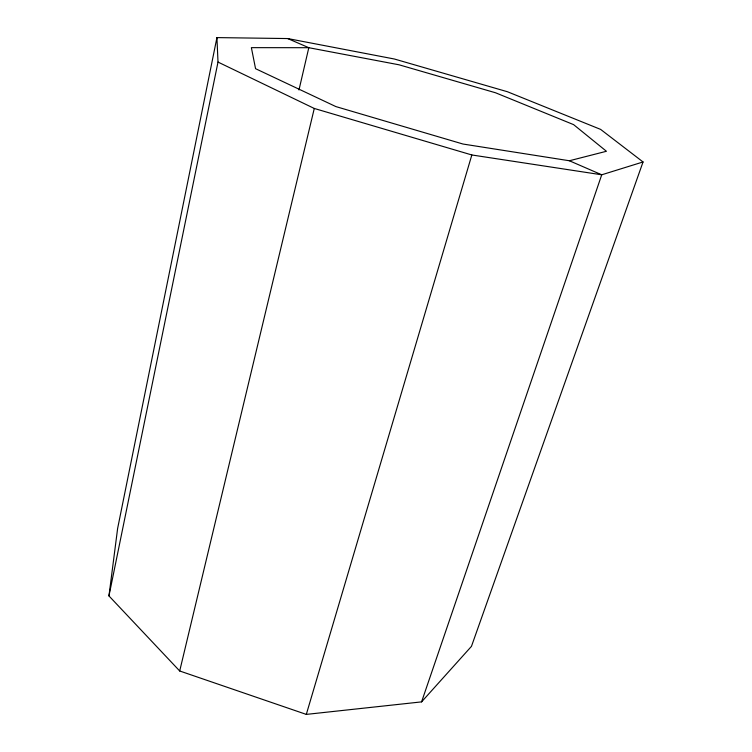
<?xml version="1.0" encoding="UTF-8"?>
<svg xmlns="http://www.w3.org/2000/svg" width="752" height="752" viewBox="0 0 752 752"><rect width="100%" height="100%" fill="white"/><g stroke="black" fill="none" stroke-linecap="round" stroke-linejoin="round"><path stroke-width="1.13" d="M108.955 595.922L117.632 528.412L216.933 37.6L287.734 38.559L394.377 59.013L507.421 91.735L600.613 129.391L643.045 161.962L471.466 646.344L421.581 701.879L306.308 714.4L179.7 670.981L108.955 595.922L218.005 62.078L216.933 37.6M298.976 89.967L308.809 47.705L287.734 38.559M179.7 670.981L314.28 108.457L218.005 62.078M306.308 714.4L471.842 154.968L601.732 174.793L643.045 161.962M421.581 701.879L601.732 174.793L569.377 160.759L463.006 144.036L335.881 106.587L255.558 68.686L251.375 47.649L308.809 47.705L399.058 64.804L495.53 92.769L573.607 124.635L606.441 151.274L569.377 160.759M314.28 108.457L471.842 154.968"/></g></svg>
